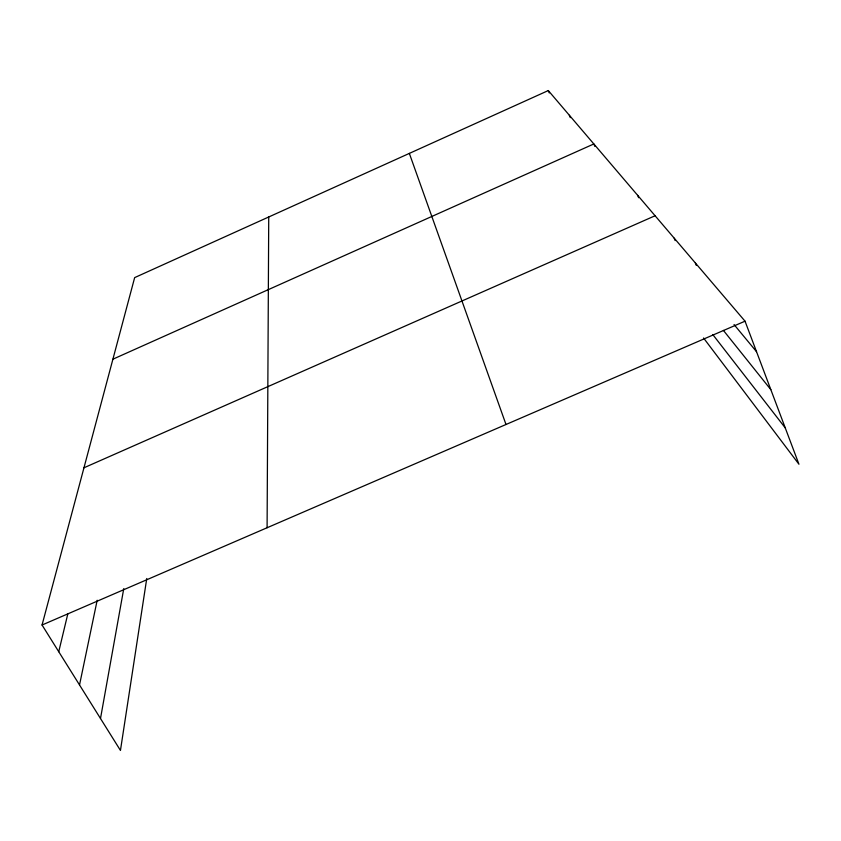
<?xml version="1.0" encoding="UTF-8"?>
<svg xmlns="http://www.w3.org/2000/svg" width="841" height="841" viewBox="0 0 841 841"><rect width="100%" height="100%" fill="white"/><g stroke="black" fill="none" stroke-linecap="round" stroke-linejoin="round"><path stroke-width="1.26" d="M267.091 527.749L268.731 216.978M146.755 578.492L120.452 750.435L42.05 625.01L134.655 277.614L548.29 90.565L745.031 321.188L798.95 464.243L703.56 337.998M100.499 718.529L123.764 588.616M79.527 684.963L97.178 600.264M58.744 651.722L67.806 613.919M112.904 359.191L593.841 143.958L594.808 146.387M83.963 467.785L655.086 215.759M42.05 625.01L745.031 321.188M734.056 324.563L756.532 351.696M723.397 330.397L770.829 389.635M712.769 334.539L785.252 427.89M548.29 90.565L549.257 92.941M569.336 115.238L570.303 117.635M637.699 195.364L638.613 197.698M674.219 238.182L675.155 240.589M695.349 262.949L696.274 265.357M409.346 153.398L505.998 424.495"/></g></svg>
